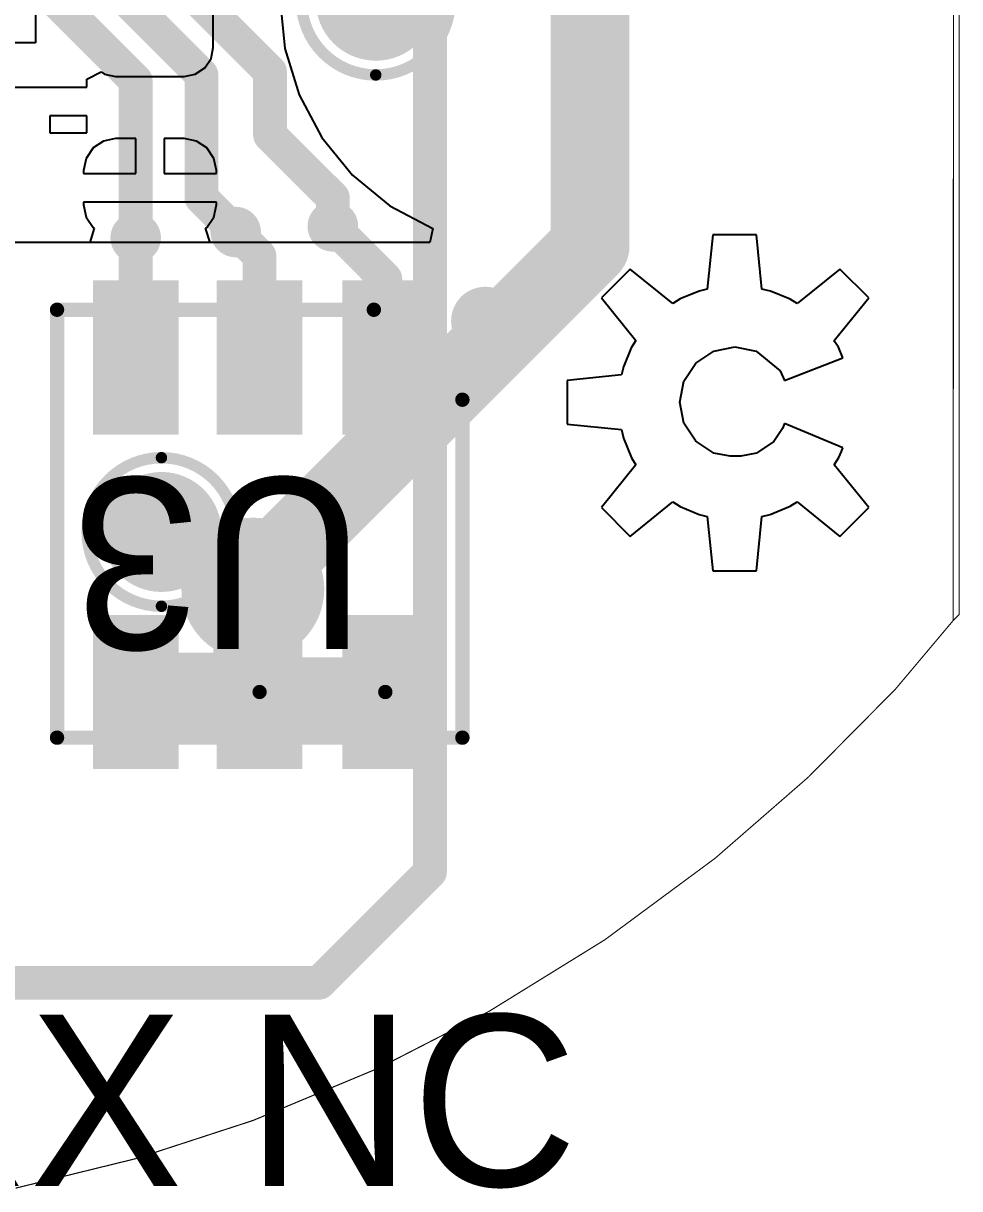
# Model space of a CAD drawing. Extents: x 215 to 281, y 31 to 138.
# Drawn here: x 264.3 to 272.63, y 35.99 to 46.36 of the extents above; entities that cross this region are included whole.
import ezdxf

# ---------------------------------------------------------------- set-up
doc = ezdxf.new("R2010")
doc.units = 0
doc.layers.get('0').update_dxf_attribs({"linetype": 'CONTINUOUS'})
for name, color, linetype in [('BOTTOMLAYER', 5, 'CONTINUOUS'), ('BOTTOMOVERLAY', 54, 'CONTINUOUS'), ('BOTTOMSOLDER', 6, 'CONTINUOUS'), ('CONNECTLAYER', 7, 'CONTINUOUS'), ('KEEPOUTLAYER', 6, 'CONTINUOUS'), ('MECHANICAL1', 6, 'CONTINUOUS'), ('MECHANICAL16', 56, 'CONTINUOUS'), ('MIDLAYER1', 16, 'CONTINUOUS'), ('MIDLAYER14', 9, 'CONTINUOUS'), ('MIDLAYER2', 76, 'CONTINUOUS'), ('MIDLAYER3', 90, 'CONTINUOUS'), ('MULTILAYER', 9, 'CONTINUOUS'), ('TOPLAYER', 1, 'CONTINUOUS'), ('TOPOVERLAY', 2, 'CONTINUOUS'), ('TOPPASTE', 8, 'CONTINUOUS'), ('TOPSOLDER', 216, 'CONTINUOUS'), ('VIAHOLELAYER', 16, 'CONTINUOUS')]:
    doc.layers.add(name, color=color, linetype=linetype)

# ---------------------------------------------------------------- blocks, each defined once
blk = doc.blocks.new('6_PLCC_1')
at = {"layer": 'MECHANICAL16', "const_width": 0.127}
for points in [[(-1.9, 1.016), (-1.1, 1.803)], [(1.905, -1.8), (1.905, 1.803)], [(-1.9, -1.8), (-1.9, 1.016)]]:
    blk.add_lwpolyline(points, dxfattribs=at)
at = {"layer": 'MECHANICAL16', "const_width": 0.0635}
for points in [[(-1.132, 1.803, 1), (-1.068, 1.803, 1)], [(1.873, 1.803, 1), (1.937, 1.803, 1)], [(-1.932, 1.016, 1), (-1.868, 1.016, 1)], [(-1.932, 1.016, 1), (-1.868, 1.016, 1)], [(-1.932, -1.8, 1), (-1.868, -1.8, 1)], [(1.873, -1.8, 1), (1.937, -1.8, 1)]]:
    blk.add_lwpolyline(points, format="xyb", close=True, dxfattribs=at)
at = {"layer": 'TOPLAYER'}
for points in [[(-2.135, 0.762), (-0.815, 0.762), (-2.135, 1.473), (-0.815, 1.473)], [(0.838, 0.762), (2.159, 0.762), (0.838, 1.473), (2.159, 1.473)], [(-2.135, -0.356), (-0.815, -0.356), (-2.135, 0.356), (-0.815, 0.356)], [(0.838, -0.356), (2.159, -0.356), (0.838, 0.356), (2.159, 0.356)], [(-2.135, -1.456), (-0.815, -1.456), (-2.135, -0.744), (-0.815, -0.744)], [(0.838, -1.456), (2.159, -1.456), (0.838, -0.744), (2.159, -0.744)]]:
    blk.add_solid(points, dxfattribs=at)
at = {"layer": 'TOPOVERLAY'}
for points, const_width in [([(-1.597, 2.007, 1), (-2.003, 2.007, 1)], 0.203), ([(-2.054, 2.007, 1), (-1.952, 2.007, 1)], 0.102), ([(-1.648, 2.007, 1), (-1.546, 2.007, 1)], 0.102), ([(-1.132, 1.803, 1), (-1.068, 1.803, 1)], 0.0635), ([(1.873, 1.803, 1), (1.937, 1.803, 1)], 0.0635), ([(-1.932, -1.8, 1), (-1.868, -1.8, 1)], 0.0635), ([(1.873, -1.8, 1), (1.937, -1.8, 1)], 0.0635)]:
    blk.add_lwpolyline(points, format="xyb", close=True, dxfattribs=dict(at, const_width=const_width))
at = {"layer": 'TOPOVERLAY', "const_width": 0.127}
for points in [[(1.905, 1.803), (-1.1, 1.803)], [(1.905, -1.8), (-1.9, -1.8)]]:
    blk.add_lwpolyline(points, dxfattribs=at)
at = {"layer": 'TOPPASTE'}
for points in [[(-2.034, 0.864), (-0.916, 0.864), (-2.034, 1.372), (-0.916, 1.372)], [(0.94, 0.864), (2.057, 0.864), (0.94, 1.372), (2.057, 1.372)], [(-2.034, -0.254), (-0.916, -0.254), (-2.034, 0.254), (-0.916, 0.254)], [(0.94, -0.254), (2.057, -0.254), (0.94, 0.254), (2.057, 0.254)], [(-2.034, -1.354), (-0.916, -1.354), (-2.034, -0.846), (-0.916, -0.846)], [(0.94, -1.354), (2.057, -1.354), (0.94, -0.846), (2.057, -0.846)]]:
    blk.add_solid(points, dxfattribs=at)
at = {"layer": 'TOPSOLDER'}
for points in [[(-2.161, 0.737), (-0.789, 0.737), (-2.161, 1.499), (-0.789, 1.499)], [(0.813, 0.737), (2.184, 0.737), (0.813, 1.499), (2.184, 1.499)], [(-2.161, -0.381), (-0.789, -0.381), (-2.161, 0.381), (-0.789, 0.381)], [(0.813, -0.381), (2.184, -0.381), (0.813, 0.381), (2.184, 0.381)], [(-2.161, -1.481), (-0.789, -1.481), (-2.161, -0.719), (-0.789, -0.719)], [(0.813, -1.481), (2.184, -1.481), (0.813, -0.719), (2.184, -0.719)]]:
    blk.add_solid(points, dxfattribs=at)
blk = doc.blocks.new('PAD_04X_04_B_5')
at = {"layer": 'BOTTOMLAYER', "const_width": 0.508}
blk.add_lwpolyline([(-0.254, 0, 1), (0.254, 0, 1)], format="xyb", close=True, dxfattribs=at)
at = {"layer": 'BOTTOMOVERLAY'}
for points, const_width in [([(0.6604, 0, 1), (-0.6604, 0, 1)], 0.1016), ([(-0.6858, 0, 1), (-0.635, 0, 1)], 0.0508), ([(0.635, 0, 1), (0.6858, 0, 1)], 0.0508)]:
    blk.add_lwpolyline(points, format="xyb", close=True, dxfattribs=dict(at, const_width=const_width))
at = {"layer": 'BOTTOMSOLDER', "const_width": 0.5334}
blk.add_lwpolyline([(-0.2667, 0, 1), (0.2667, 0, 1)], format="xyb", close=True, dxfattribs=at)
blk = doc.blocks.new('PAD_04X_04_B_7')
at = {"layer": 'BOTTOMLAYER', "const_width": 0.508}
blk.add_lwpolyline([(-0.254, 0, 1), (0.254, 0, 1)], format="xyb", close=True, dxfattribs=at)
at = {"layer": 'BOTTOMOVERLAY'}
for points, const_width in [([(0.6604, 0, 1), (-0.6604, 0, 1)], 0.1016), ([(-0.6858, 0, 1), (-0.635, 0, 1)], 0.0508), ([(0.635, 0, 1), (0.6858, 0, 1)], 0.0508)]:
    blk.add_lwpolyline(points, format="xyb", close=True, dxfattribs=dict(at, const_width=const_width))
at = {"layer": 'BOTTOMSOLDER', "const_width": 0.5334}
blk.add_lwpolyline([(-0.2667, 0, 1), (0.2667, 0, 1)], format="xyb", close=True, dxfattribs=at)
blk = doc.blocks.new('OSHW_LOGO_S_8')
at = {"layer": 'TOPOVERLAY'}
for p, q in [((-0.183, 1.499), (-0.232, 1.016)), ((0.203, 1.499), (-0.183, 1.499)), ((0.254, 1.016), (0.203, 1.499)), ((-0.924, 1.194), (-1.182, 0.94)), ((-0.547, 0.889), (-0.924, 1.194)), ((0.94, 1.194), (0.559, 0.889)), ((1.194, 0.94), (0.94, 1.194)), ((-1.182, 0.94), (-0.875, 0.559)), ((-0.309, 0.999), (-0.483, 0.928)), ((-0.232, 1.016), (-0.309, 0.999)), ((0.326, 0.999), (0.254, 1.016)), ((0.254, 1.016), (0.254, 1.016)), ((0.495, 0.929), (0.326, 0.999)), ((0.889, 0.559), (1.194, 0.94)), ((-0.483, 0.928), (-0.547, 0.889)), ((-0.547, 0.889), (-0.547, 0.889)), ((0.559, 0.889), (0.495, 0.929)), ((-0.875, 0.559), (-0.916, 0.494)), ((0.929, 0.495), (0.889, 0.559)), ((0.889, 0.559), (0.889, 0.559)), ((-0.916, 0.494), (-0.988, 0.324)), ((-0.335, 0.354), (-0.176, 0.461)), ((-0.176, 0.461), (0.012, 0.498)), ((0.012, 0.498), (0.199, 0.461)), ((0.199, 0.461), (0.358, 0.354)), ((0.999, 0.326), (0.929, 0.495)), ((-0.988, 0.324), (-1.005, 0.254)), ((-0.441, 0.195), (-0.335, 0.354)), ((0.358, 0.354), (0.465, 0.195)), ((1.016, 0.254), (0.999, 0.326)), ((-1.005, 0.254), (-1.489, 0.203)), ((-1.005, 0.254), (-1.005, 0.254)), ((1.499, 0.203), (1.016, 0.254)), ((-1.489, 0.203), (-1.489, -0.183)), ((-0.47, 0.049), (-0.441, 0.195)), ((0.465, 0.195), (0.502, 0.008)), ((1.499, -0.183), (1.499, 0.203)), ((-0.469, 0), (-0.47, 0.049)), ((-0.469, -0.046), (-0.469, 0)), ((-0.469, 0), (-0.469, 0)), ((0.502, 0.008), (0.465, -0.18)), ((-0.442, -0.183), (-0.469, -0.046)), ((-1.489, -0.183), (-1.005, -0.232)), ((-0.338, -0.338), (-0.442, -0.183)), ((0.465, -0.18), (0.289, -0.396)), ((1.016, -0.232), (1.499, -0.183)), ((-1.005, -0.232), (-0.988, -0.307)), ((-0.988, -0.307), (-0.915, -0.482)), ((0.928, -0.483), (0.999, -0.309)), ((0.999, -0.309), (1.016, -0.232)), ((1.016, -0.232), (1.016, -0.232)), ((-0.222, -0.415), (-0.338, -0.338)), ((0.289, -0.396), (0.203, -0.433)), ((-0.915, -0.482), (-0.875, -0.547)), ((-0.395, -0.953), (-0.179, -0.433)), ((-0.179, -0.433), (-0.222, -0.415)), ((0.203, -0.433), (0.406, -0.953)), ((0.203, -0.433), (0.203, -0.433)), ((0.889, -0.547), (0.928, -0.483)), ((-0.875, -0.547), (-1.182, -0.924)), ((-0.875, -0.547), (-0.875, -0.547)), ((1.194, -0.924), (0.889, -0.547)), ((-1.182, -0.924), (-0.924, -1.182)), ((-0.924, -1.182), (-0.547, -0.875)), ((-0.547, -0.875), (-0.482, -0.915)), ((-0.482, -0.915), (-0.426, -0.94)), ((0.406, -0.953), (0.501, -0.914)), ((0.501, -0.914), (0.551, -0.879)), ((0.551, -0.879), (0.559, -0.875)), ((0.559, -0.875), (0.559, -0.875)), ((0.559, -0.875), (0.94, -1.182)), ((0.94, -1.182), (1.194, -0.924)), ((-0.426, -0.94), (-0.395, -0.953)), ((-0.395, -0.953), (-0.395, -0.953))]:
    blk.add_line(p, q, dxfattribs=at)

msp = doc.modelspace()

# ---------------------------------------------------------------- linework, layer by layer
at = {"layer": 'BOTTOMLAYER'}
for points, const_width in [([(266.943, 44.552, 1), (267.168, 44.552, 1)], 0.225), ([(265.191, 44.45, 1), (265.415, 44.45, 1)], 0.225), ([(266.08, 44.501, 1), (266.304, 44.501, 1)], 0.225), ([(266.027, 41.326, 1), (266.662, 41.326, 1)], 0.635)]:
    msp.add_lwpolyline(points, format="xyb", close=True, dxfattribs=dict(at, const_width=const_width))
at = {"layer": 'CONNECTLAYER'}
for p, q in [((264.412, 46.438), (264.412, 46.184)), ((265.992, 46.142), (265.992, 46.447)), ((266.6, 46.433), (266.63, 46.132)), ((266.6, 46.433), (266.63, 46.132)), ((266.6, 46.433), (266.63, 46.132)), ((264.412, 46.184), (263.955, 46.184)), ((265.973, 46.044), (265.992, 46.142)), ((266.63, 46.132), (266.755, 45.72)), ((266.63, 46.132), (266.755, 45.72)), ((266.63, 46.132), (266.755, 45.72)), ((265.917, 45.96), (265.973, 46.044)), ((264.869, 45.86), (264.996, 45.925)), ((264.996, 45.925), (265.027, 45.905)), ((265.833, 45.905), (265.917, 45.96)), ((264.869, 45.788), (264.869, 45.86)), ((265.027, 45.905), (265.125, 45.885)), ((265.125, 45.885), (265.735, 45.885)), ((265.735, 45.885), (265.833, 45.905)), ((263.955, 45.788), (264.412, 45.788)), ((264.412, 45.788), (264.869, 45.788)), ((266.755, 45.72), (266.958, 45.341)), ((266.755, 45.72), (266.958, 45.341)), ((266.755, 45.72), (266.958, 45.341)), ((264.869, 45.534), (264.539, 45.534)), ((264.539, 45.534), (264.539, 45.382)), ((264.869, 45.382), (264.869, 45.534)), ((264.539, 45.382), (264.869, 45.382)), ((265.016, 45.31), (264.924, 45.249)), ((265.125, 45.332), (265.016, 45.31)), ((265.303, 45.332), (265.125, 45.332)), ((265.303, 45.022), (265.303, 45.332)), ((265.735, 45.332), (265.557, 45.332)), ((265.557, 45.332), (265.557, 45.022)), ((265.844, 45.31), (265.735, 45.332)), ((265.936, 45.249), (265.844, 45.31)), ((266.958, 45.341), (267.231, 45.008)), ((266.958, 45.341), (267.231, 45.008)), ((266.958, 45.341), (267.231, 45.008)), ((264.924, 45.249), (264.862, 45.156)), ((265.998, 45.156), (265.936, 45.249)), ((264.862, 45.156), (264.84, 45.047)), ((266.02, 45.047), (265.998, 45.156)), ((264.84, 45.047), (264.84, 45.022)), ((264.84, 45.022), (265.303, 45.022)), ((265.557, 45.022), (266.02, 45.022)), ((266.02, 45.022), (266.02, 45.047)), ((267.231, 45.008), (267.563, 44.735)), ((267.231, 45.008), (267.563, 44.735)), ((267.231, 45.008), (267.563, 44.735)), ((265.43, 44.768), (264.84, 44.768)), ((264.84, 44.768), (264.84, 44.742)), ((266.02, 44.768), (265.43, 44.768)), ((266.02, 44.742), (266.02, 44.768)), ((264.84, 44.742), (264.862, 44.633)), ((265.998, 44.633), (266.02, 44.742)), ((267.563, 44.735), (267.943, 44.532)), ((267.563, 44.735), (267.943, 44.532)), ((267.563, 44.735), (267.943, 44.532)), ((264.862, 44.633), (264.924, 44.541)), ((265.936, 44.541), (265.998, 44.633)), ((264.935, 44.534), (264.896, 44.407)), ((264.924, 44.541), (264.935, 44.534)), ((265.925, 44.534), (265.936, 44.541)), ((265.964, 44.407), (265.925, 44.534)), ((267.943, 44.532), (267.919, 44.407)), ((267.943, 44.532), (267.919, 44.407)), ((267.943, 44.532), (267.919, 44.407)), ((267.919, 44.407), (254.838, 44.407)), ((267.919, 44.407), (254.838, 44.407)), ((264.896, 44.407), (264.064, 44.407)), ((267.919, 44.407), (265.964, 44.407))]:
    msp.add_line(p, q, dxfattribs=at)
at = {"layer": 'KEEPOUTLAYER', "const_width": 0.01}
for points in [[(272.569, 41.046), (272.593, 81.382)], [(272.054, 40.434), (272.569, 41.046)], [(271.283, 39.655), (272.054, 40.434)], [(270.454, 38.933), (271.283, 39.655)], [(269.472, 38.207), (270.454, 38.933)], [(268.44, 37.569), (269.472, 38.207)], [(267.465, 37.068), (268.44, 37.569)], [(266.346, 36.601), (267.465, 37.068)], [(265.306, 36.262), (266.346, 36.601)], [(264.235, 35.999), (265.306, 36.262)]]:
    msp.add_lwpolyline(points, dxfattribs=at)
at = {"layer": 'KEEPOUTLAYER', "const_width": 0.005}
for points in [[(272.567, 41.046, 1), (272.572, 41.046, 1)], [(272.567, 41.046, 1), (272.572, 41.046, 1)], [(272.051, 40.434, 1), (272.056, 40.434, 1)], [(272.051, 40.434, 1), (272.056, 40.434, 1)], [(271.281, 39.655, 1), (271.286, 39.655, 1)], [(271.281, 39.655, 1), (271.286, 39.655, 1)], [(270.451, 38.933, 1), (270.456, 38.933, 1)], [(270.451, 38.933, 1), (270.456, 38.933, 1)], [(269.47, 38.207, 1), (269.475, 38.207, 1)], [(269.47, 38.207, 1), (269.475, 38.207, 1)], [(268.437, 37.569, 1), (268.442, 37.569, 1)], [(268.437, 37.569, 1), (268.442, 37.569, 1)], [(267.463, 37.068, 1), (267.468, 37.068, 1)], [(267.463, 37.068, 1), (267.468, 37.068, 1)], [(266.344, 36.601, 1), (266.349, 36.601, 1)], [(266.344, 36.601, 1), (266.349, 36.601, 1)], [(265.304, 36.262, 1), (265.309, 36.262, 1)], [(265.304, 36.262, 1), (265.309, 36.262, 1)]]:
    msp.add_lwpolyline(points, format="xyb", close=True, dxfattribs=at)
at = {"layer": 'MECHANICAL1', "const_width": 0.01}
for points in [[(272.622, 41.099), (272.622, 82.299)], [(272.054, 40.434), (272.569, 41.046)], [(272.569, 41.046), (272.622, 41.099)], [(271.283, 39.655), (272.054, 40.434)], [(270.454, 38.933), (271.283, 39.655)], [(269.472, 38.207), (270.454, 38.933)], [(268.44, 37.569), (269.472, 38.207)], [(267.465, 37.068), (268.44, 37.569)], [(266.346, 36.601), (267.465, 37.068)], [(265.306, 36.262), (266.346, 36.601)], [(264.235, 35.999), (265.306, 36.262)]]:
    msp.add_lwpolyline(points, dxfattribs=at)
at = {"layer": 'MECHANICAL1', "const_width": 0.005}
for points in [[(272.567, 41.046, 1), (272.572, 41.046, 1)], [(272.567, 41.046, 1), (272.572, 41.046, 1)], [(272.62, 41.099, 1), (272.625, 41.099, 1)], [(272.62, 41.099, 1), (272.625, 41.099, 1)], [(272.051, 40.434, 1), (272.056, 40.434, 1)], [(272.051, 40.434, 1), (272.056, 40.434, 1)], [(271.281, 39.655, 1), (271.286, 39.655, 1)], [(271.281, 39.655, 1), (271.286, 39.655, 1)], [(270.451, 38.933, 1), (270.456, 38.933, 1)], [(270.451, 38.933, 1), (270.456, 38.933, 1)], [(269.47, 38.207, 1), (269.475, 38.207, 1)], [(269.47, 38.207, 1), (269.475, 38.207, 1)], [(268.437, 37.569, 1), (268.442, 37.569, 1)], [(268.437, 37.569, 1), (268.442, 37.569, 1)], [(267.463, 37.068, 1), (267.468, 37.068, 1)], [(267.463, 37.068, 1), (267.468, 37.068, 1)], [(266.344, 36.601, 1), (266.349, 36.601, 1)], [(266.344, 36.601, 1), (266.349, 36.601, 1)], [(265.304, 36.262, 1), (265.309, 36.262, 1)], [(265.304, 36.262, 1), (265.309, 36.262, 1)]]:
    msp.add_lwpolyline(points, format="xyb", close=True, dxfattribs=at)
at = {"layer": 'MIDLAYER1', "const_width": 0.3}
for points in [[(267.919, 38.811), (267.919, 56.439)], [(264.493, 47.93), (266.497, 45.926)], [(264.473, 47.313), (265.887, 45.899)], [(264.566, 46.584), (265.303, 45.847)], [(265.887, 44.806), (265.887, 45.899)], [(266.497, 45.364), (266.497, 45.926)], [(265.303, 44.45), (265.303, 45.847)], [(266.497, 45.364), (267.056, 44.806)], [(265.887, 44.806), (266.192, 44.501)], [(267.056, 44.552), (267.056, 44.806)], [(266.933, 37.825), (267.919, 38.811)], [(263.444, 37.825), (266.933, 37.825)]]:
    msp.add_lwpolyline(points, dxfattribs=at)
at = {"layer": 'MIDLAYER1'}
for points, const_width in [([(265.812, 45.899, 1), (265.962, 45.899, 1)], 0.15), ([(265.812, 45.899, 1), (265.962, 45.899, 1)], 0.15), ([(266.422, 45.926, 1), (266.572, 45.926, 1)], 0.15), ([(266.422, 45.926, 1), (266.572, 45.926, 1)], 0.15), ([(265.228, 45.847, 1), (265.378, 45.847, 1)], 0.15), ([(265.228, 45.847, 1), (265.378, 45.847, 1)], 0.15), ([(266.422, 45.364, 1), (266.572, 45.364, 1)], 0.15), ([(266.422, 45.364, 1), (266.572, 45.364, 1)], 0.15), ([(265.812, 44.806, 1), (265.962, 44.806, 1)], 0.15), ([(265.812, 44.806, 1), (265.962, 44.806, 1)], 0.15), ([(266.981, 44.806, 1), (267.131, 44.806, 1)], 0.15), ([(266.981, 44.806, 1), (267.131, 44.806, 1)], 0.15), ([(266.943, 44.552, 1), (267.168, 44.552, 1)], 0.225), ([(265.191, 44.45, 1), (265.415, 44.45, 1)], 0.225), ([(266.08, 44.501, 1), (266.304, 44.501, 1)], 0.225), ([(266.981, 44.552, 1), (267.131, 44.552, 1)], 0.15), ([(265.228, 44.45, 1), (265.378, 44.45, 1)], 0.15), ([(266.117, 44.501, 1), (266.267, 44.501, 1)], 0.15), ([(266.027, 41.326, 1), (266.662, 41.326, 1)], 0.635), ([(267.844, 38.811, 1), (267.994, 38.811, 1)], 0.15), ([(267.844, 38.811, 1), (267.994, 38.811, 1)], 0.15), ([(266.858, 37.825, 1), (267.008, 37.825, 1)], 0.15), ([(266.858, 37.825, 1), (267.008, 37.825, 1)], 0.15)]:
    msp.add_lwpolyline(points, format="xyb", close=True, dxfattribs=dict(at, const_width=const_width))
at = {"layer": 'MIDLAYER14', "const_width": 0.7}
for points in [[(269.342, 44.374), (269.342, 71.984)], [(266.319, 41.351), (269.342, 44.374)], [(266.319, 41.351), (266.344, 41.326)]]:
    msp.add_lwpolyline(points, dxfattribs=at)
at = {"layer": 'MIDLAYER14'}
for points, const_width in [([(266.943, 44.552, 1), (267.168, 44.552, 1)], 0.225), ([(265.191, 44.45, 1), (265.415, 44.45, 1)], 0.225), ([(266.08, 44.501, 1), (266.304, 44.501, 1)], 0.225), ([(269.167, 44.374, 1), (269.517, 44.374, 1)], 0.35), ([(269.167, 44.374, 1), (269.517, 44.374, 1)], 0.35), ([(266.027, 41.326, 1), (266.662, 41.326, 1)], 0.635), ([(266.144, 41.351, 1), (266.494, 41.351, 1)], 0.35), ([(266.144, 41.351, 1), (266.494, 41.351, 1)], 0.35), ([(266.169, 41.326, 1), (266.519, 41.326, 1)], 0.35)]:
    msp.add_lwpolyline(points, format="xyb", close=True, dxfattribs=dict(at, const_width=const_width))
at = {"layer": 'MIDLAYER2'}
for points, const_width in [([(266.943, 44.552, 1), (267.168, 44.552, 1)], 0.225), ([(265.191, 44.45, 1), (265.415, 44.45, 1)], 0.225), ([(266.08, 44.501, 1), (266.304, 44.501, 1)], 0.225), ([(266.027, 41.326, 1), (266.662, 41.326, 1)], 0.635)]:
    msp.add_lwpolyline(points, format="xyb", close=True, dxfattribs=dict(at, const_width=const_width))
at = {"layer": 'MIDLAYER3'}
for points, const_width in [([(266.943, 44.552, 1), (267.168, 44.552, 1)], 0.225), ([(265.191, 44.45, 1), (265.415, 44.45, 1)], 0.225), ([(266.08, 44.501, 1), (266.304, 44.501, 1)], 0.225), ([(266.027, 41.326, 1), (266.662, 41.326, 1)], 0.635)]:
    msp.add_lwpolyline(points, format="xyb", close=True, dxfattribs=dict(at, const_width=const_width))
at = {"layer": 'MULTILAYER'}
for points, const_width in [([(266.943, 44.552, 1), (267.168, 44.552, 1)], 0.225), ([(265.191, 44.45, 1), (265.415, 44.45, 1)], 0.225), ([(266.08, 44.501, 1), (266.304, 44.501, 1)], 0.225), ([(266.027, 41.326, 1), (266.662, 41.326, 1)], 0.635)]:
    msp.add_lwpolyline(points, format="xyb", close=True, dxfattribs=dict(at, const_width=const_width))
at = {"layer": 'TOPLAYER'}
for points, const_width in [([(266.943, 44.552, 1), (267.168, 44.552, 1)], 0.225), ([(265.191, 44.45, 1), (265.415, 44.45, 1)], 0.225), ([(266.08, 44.501, 1), (266.304, 44.501, 1)], 0.225), ([(266.981, 44.552, 1), (267.131, 44.552, 1)], 0.15), ([(265.228, 44.45, 1), (265.378, 44.45, 1)], 0.15), ([(266.117, 44.501, 1), (266.267, 44.501, 1)], 0.15), ([(266.33, 44.288, 1), (266.479, 44.288, 1)], 0.15), ([(266.33, 44.288, 1), (266.479, 44.288, 1)], 0.15), ([(267.447, 44.085, 1), (267.597, 44.085, 1)], 0.15), ([(267.447, 44.085, 1), (267.597, 44.085, 1)], 0.15), ([(265.228, 43.386, 1), (265.378, 43.386, 1)], 0.15), ([(265.228, 43.386, 1), (265.378, 43.386, 1)], 0.15), ([(265.229, 43.385, 1), (265.379, 43.385, 1)], 0.15), ([(266.33, 43.385, 1), (266.479, 43.385, 1)], 0.15), ([(267.447, 43.385, 1), (267.597, 43.385, 1)], 0.15), ([(266.027, 41.326, 1), (266.662, 41.326, 1)], 0.635), ([(266.169, 41.326, 1), (266.519, 41.326, 1)], 0.35), ([(265.129, 40.411, 1), (265.479, 40.411, 1)], 0.35), ([(266.169, 40.471, 1), (266.519, 40.471, 1)], 0.35), ([(266.169, 40.471, 1), (266.519, 40.471, 1)], 0.35), ([(266.229, 40.411, 1), (266.579, 40.411, 1)], 0.35), ([(267.347, 40.411, 1), (267.697, 40.411, 1)], 0.35), ([(266.271, 40.37, 1), (266.621, 40.37, 1)], 0.35), ([(266.271, 40.37, 1), (266.621, 40.37, 1)], 0.35), ([(267.306, 40.37, 1), (267.656, 40.37, 1)], 0.35), ([(267.306, 40.37, 1), (267.656, 40.37, 1)], 0.35), ([(266.373, 40.411, 1), (266.436, 40.411, 1)], 0.0635), ([(267.49, 40.411, 1), (267.554, 40.411, 1)], 0.0635)]:
    msp.add_lwpolyline(points, format="xyb", close=True, dxfattribs=dict(at, const_width=const_width))
for points, const_width in [([(267.056, 44.552), (267.522, 44.085)], 0.3), ([(265.303, 43.386), (265.303, 44.45)], 0.3), ([(266.192, 44.501), (266.404, 44.288)], 0.3), ([(266.404, 43.385), (266.404, 44.288)], 0.3), ([(267.522, 43.385), (267.522, 44.085)], 0.3), ([(265.303, 43.386), (265.304, 43.385)], 0.3), ([(266.344, 40.471), (266.344, 41.326)], 0.7), ([(265.304, 40.411), (266.404, 40.411)], 0.7), ([(266.344, 40.471), (266.446, 40.37)], 0.7), ([(267.481, 40.37), (267.522, 40.411)], 0.7), ([(266.446, 40.37), (267.481, 40.37)], 0.7), ([(266.404, 40.411), (267.522, 40.411)], 0.127)]:
    msp.add_lwpolyline(points, dxfattribs=dict(at, const_width=const_width))
at = {"layer": 'VIAHOLELAYER'}
for points, const_width in [([(266.142, 44.501, 1), (266.242, 44.501, 1)], 0.1), ([(267.006, 44.552, 1), (267.106, 44.552, 1)], 0.1), ([(265.253, 44.45, 1), (265.353, 44.45, 1)], 0.1), ([(266.167, 41.326, 1), (266.522, 41.326, 1)], 0.356)]:
    msp.add_lwpolyline(points, format="xyb", close=True, dxfattribs=dict(at, const_width=const_width))

# ---------------------------------------------------------------- block references
for name, p, rotation in [('PAD_04X_04_B_7', (267.437, 46.558), 90), ('OSHW_LOGO_S_8', (270.637, 42.977), 90), ('6_PLCC_1', (266.404, 41.91), 270), ('PAD_04X_04_B_5', (265.532, 41.834), 90)]:
    msp.add_blockref(name, p, dxfattribs=dict(rotation=rotation))

# ---------------------------------------------------------------- texts
at = {"layer": 'MECHANICAL16'}
msp.add_text('U3', height=1.524, rotation=180, dxfattribs=at).set_placement((267.344, 42.316))
at = {"layer": 'TOPOVERLAY'}
msp.add_text('GND CTS RTS TX RX NC', height=1.524, rotation=360, dxfattribs=at).set_placement((245.339, 36.017))

doc.saveas('drawing.dxf')
